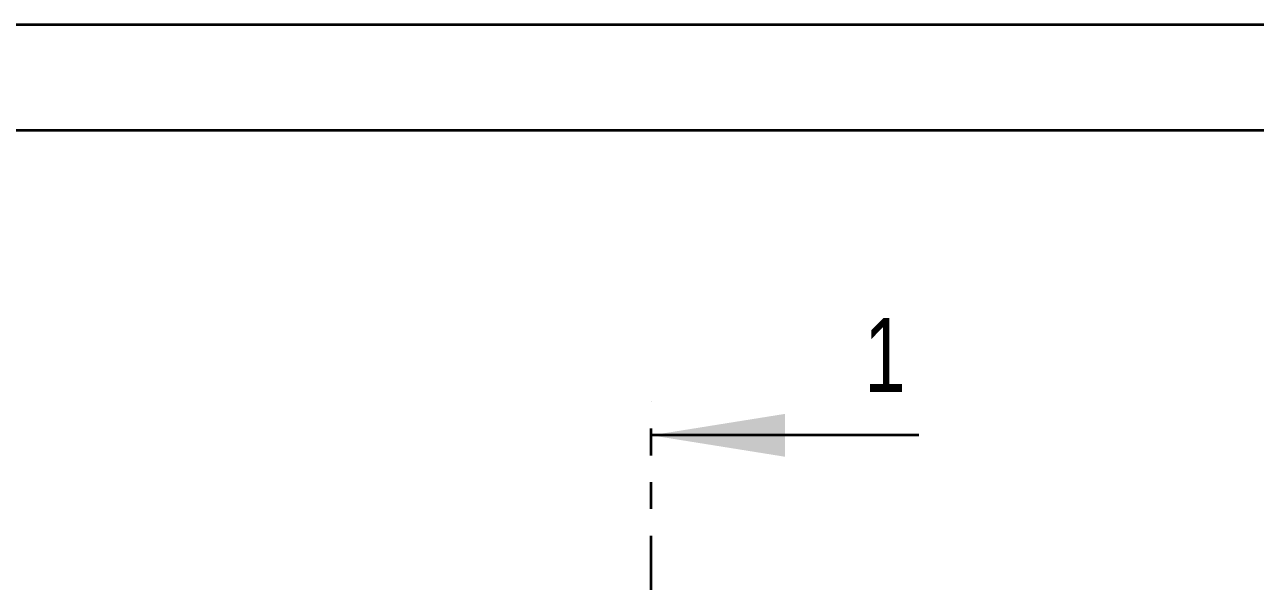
# Model space of a CAD drawing. Header units: millimetres. Extents: x -117 to 822, y -67 to 297.
# Drawn here: x 80.8 to 139.2, y 270.6 to 297 of the extents above; entities that cross this region are included whole.
import ezdxf

# ---------------------------------------------------------------- set-up
doc = ezdxf.new("R2010")
doc.units = ezdxf.units.MM
doc.linetypes.add('PHANTOM', pattern=[12.7, 6.35, -1.27, 1.27, -1.27, 1.27, -1.27])
doc.layers.add('KHUNGTEN', color=7, linetype='Continuous', lineweight=35)
doc.styles.add('SLDTEXTSTYLE3', font='TXT', dxfattribs={"width": 0.75})

msp = doc.modelspace()

# ---------------------------------------------------------------- linework, layer by layer
at = {"color": 7, "linetype": 'PHANTOM', "lineweight": 35}
msp.add_line((110.5774, 266.4145), (110.5774, 279.1145), dxfattribs=at)
at = {"color": 7, "linetype": 'Continuous', "lineweight": 35}
msp.add_line((123.2774, 277.527), (110.5774, 277.527), dxfattribs=at)
msp.add_solid([(110.5774, 277.527), (116.9274, 276.511), (116.9274, 278.543)], dxfattribs=at)
at = {"layer": 'KHUNGTEN'}
for p, q in [((0, 297), (420, 297)), ((5, 292), (415, 292))]:
    msp.add_line(p, q, dxfattribs=at)

# ---------------------------------------------------------------- texts
at = {"color": 7, "linetype": 'Continuous', "insert": (120.6911, 283.0825), "char_height": 3.5, "attachment_point": 1, "style": 'SLDTEXTSTYLE3'}
msp.add_mtext('1', dxfattribs=at)

doc.saveas('drawing.dxf')
